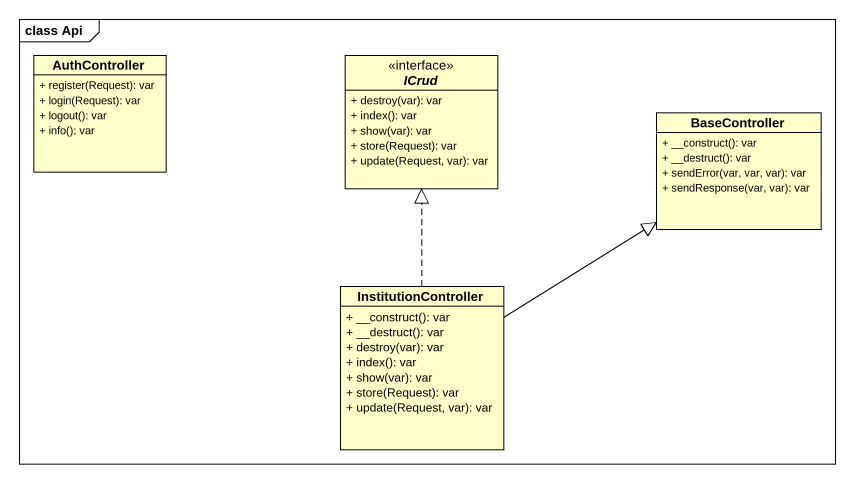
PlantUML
@startuml
mainframe class Api
hide circle
hide empty members
skinparam classAttributeIconSize 0
class AuthController {
  + register(Request): var
  + login(Request): var
  + logout(): var
  + info(): var
}
interface ICrud {
  + destroy(var): var
  + index(): var
  + show(var): var
  + store(Request): var
  + update(Request, var): var
}
class BaseController {
  + __construct(): var
  + __destruct(): var
  + sendError(var, var, var): var
  + sendResponse(var, var): var
}
class InstitutionController {
  + __construct(): var
  + __destruct(): var
  + destroy(var): var
  + index(): var
  + show(var): var
  + store(Request): var
  + update(Request, var): var
}
InstitutionController .up.|> ICrud
InstitutionController -up-|> BaseController
@enduml
